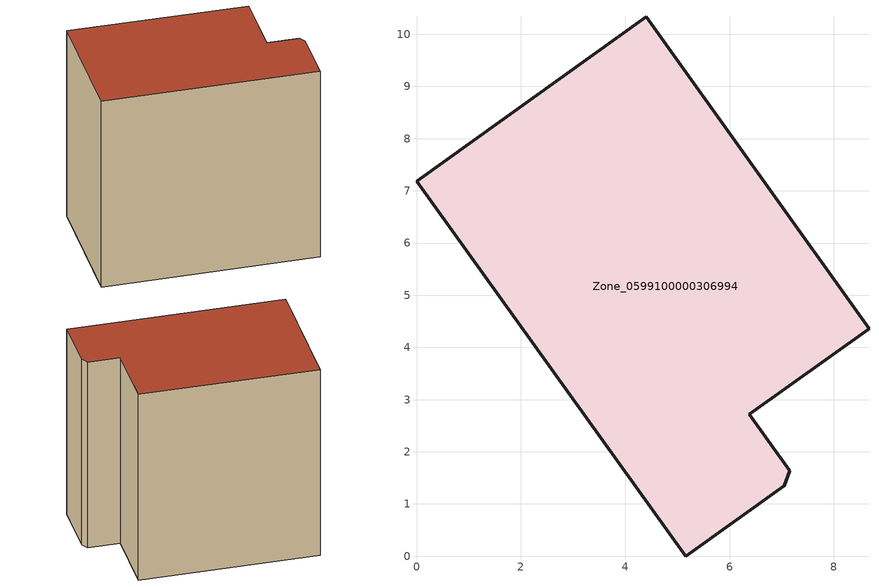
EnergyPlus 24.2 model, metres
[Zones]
Zone_0599100000306994
 floor ground (C_G): 6.38,2.71 7.15,1.64 7.05,1.35 5.16,0 0,7.18 4.4,10.34 8.67,4.35 z0
 wall outside (C_F): 4.4,10.34 0,7.18 5.16,0 7.05,1.35 7.15,1.64 6.38,2.71 8.67,4.35 4.4,10.34 z0:8.57
 roof outside (C_R): 7.15,1.64 6.38,2.71 8.67,4.35 4.4,10.34 0,7.18 5.16,0 7.05,1.35 z8.57
[BUILDING]
Pand.0599100000306994: North Axis=0; Terrain=City; Loads Convergence Tolerance Value=0.04; Temperature Convergence Tolerance Value=0.4; Solar Distribution=FullExterior; Maximum Number of Warmup Days=25; Minimum Number of Warmup Days=1
[Site:Location]
Rotterdam.The.Hague.AP_ZH_NLD Design_Conditions: Latitude=51.96; Longitude=4.45; Time Zone=1; Elevation=-4.5
[SITE:GROUNDTEMPERATURE:BUILDINGSURFACE]
18, 18, 18, 18, 18, 18, 18, 18, 18, 18, 18, 18
[MATERIAL] Thermal Absorptance=0.9; Solar Absorptance=0.7; Visible Absorptance=0.7
Name | Roughness | Thickness | Conductivity | Density | Specific Heat
G.TI.1975-1991 | MediumSmooth | 0.15 | 0.288461 | 540 | 1210
F.TI.1975-1991 | Rough | 0.3 | 0.230769 | 1920 | 840
R.TI.1975-1991 | MediumRough | 0.2 | 0.153846 | 1500 | 1000
[CONSTRUCTION]
C_G: G.TI.1975-1991
C_F: F.TI.1975-1991
C_R: R.TI.1975-1991
[ZONE]
Zone_0599100000306994: Type=1; Multiplier=1; Ceiling Height=Autocalculate; Volume=Autocalculate; Floor Area=autocalculate; Part of Total Floor Area=Yes
[ZONEINFILTRATION:DESIGNFLOWRATE]
Infil_Zone_0599100000306994: Zone or ZoneList or Space or SpaceList=Zone_0599100000306994; Schedule=AlwaysOn; Design Flow Rate Calculation Method=Flow/Area; Flow Rate per Floor Area=0.003; Constant Term Coefficient=1; Temperature Term Coefficient=0; Velocity Term Coefficient=0; Velocity Squared Term Coefficient=0
[HVACTEMPLATE:ZONE:IDEALLOADSAIRSYSTEM]
Zone_0599100000306994: Maximum Heating Supply Air Temperature=50; Minimum Cooling Supply Air Temperature=13; Maximum Heating Supply Air Humidity Ratio=0.0156; Minimum Cooling Supply Air Humidity Ratio=0.0077; Heating Limit=NoLimit; Cooling Limit=NoLimit; Dehumidification Control Type=ConstantSensibleHeatRatio; Cooling Sensible Heat Ratio=0.7; Dehumidification Setpoint=60; Humidification Control Type=None; Humidification Setpoint=30; Outdoor Air Method=None; Outdoor Air Flow Rate per Person=0.00944; Outdoor Air Flow Rate per Zone Floor Area=0; Outdoor Air Flow Rate per Zone=0; Demand Controlled Ventilation Type=None; Outdoor Air Economizer Type=NoEconomizer; Heat Recovery Type=None; Sensible Heat Recovery Effectiveness=0.7; Latent Heat Recovery Effectiveness=0.65
[ZONECONTROL:THERMOSTAT]
ThermostatControl_Zone_0599100000306994: Zone or ZoneList=Zone_0599100000306994; Control Type Schedule=DualSetpointControlType; Control 1=Thermostat_Zone_0599100000306994; Temperature Difference Between Cutout And Setpoint=0
[THERMOSTATSETPOINT:DUALSETPOINT]
Thermostat_Zone_0599100000306994: Heating Setpoint Temperature Schedule=HeatingSetpoint_Zone_0599100000306994; Cooling Setpoint Temperature Schedule=CoolingSetpoint_Zone_0599100000306994
[SCHEDULE:COMPACT]
HeatingSetpoint_Zone_0599100000306994: Through: 12/31, For: AllDays, Until: 24:00, 21
CoolingSetpoint_Zone_0599100000306994: Through: 12/31, For: AllDays, Until: 24:00, 24
DualSetpointControlType: Through: 12/31, For: AllDays, Until: 24:00, 4
AlwaysOn: Through: 12/31, For: AllDays, Until: 24:00, 1
